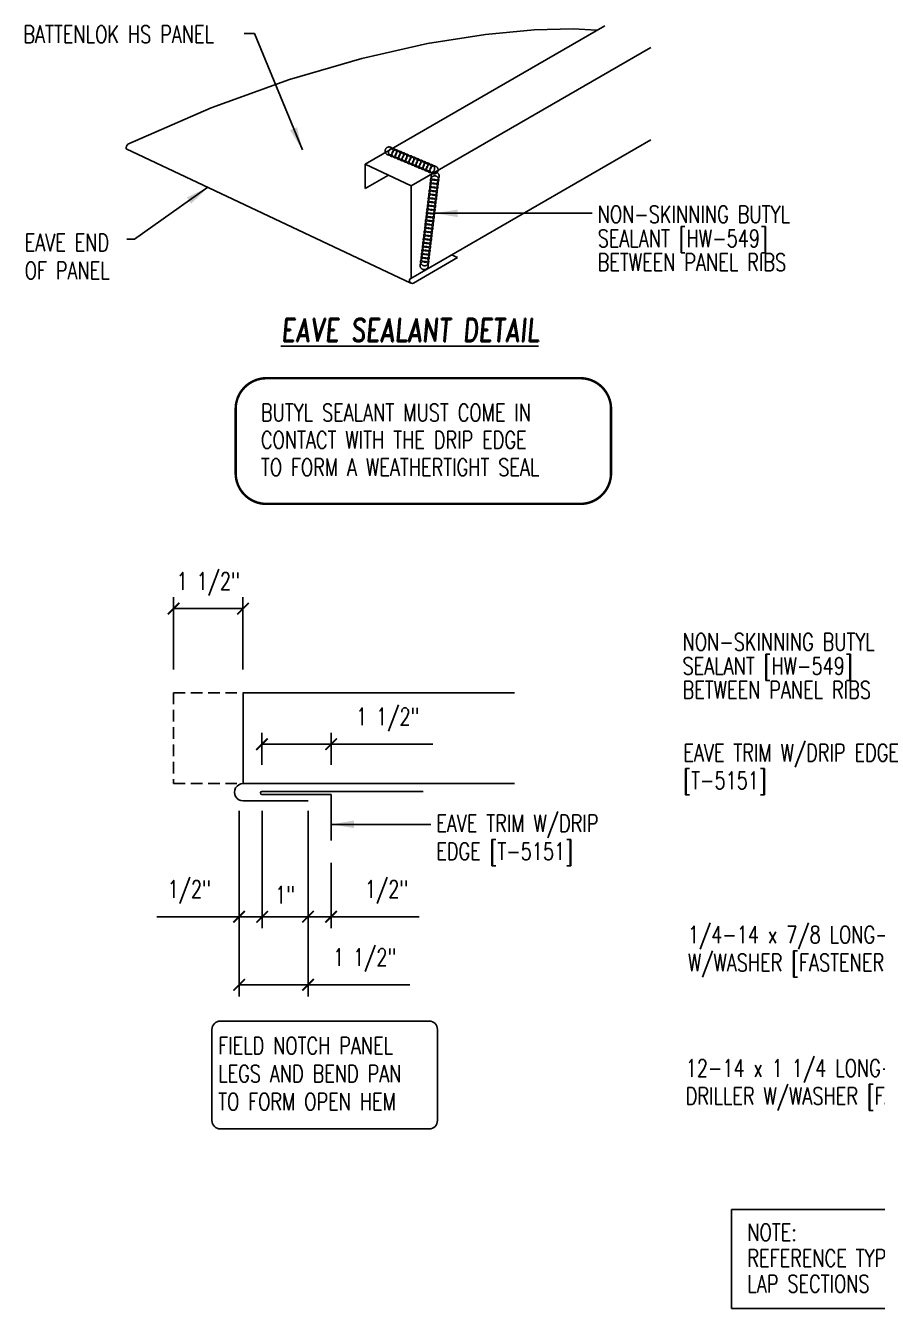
# Model space of a CAD drawing. Header units: inches. Extents: x -1 to 44.3, y 6.7 to 42.1.
# Drawn here: x -0.98 to 17.49, y 14.3 to 42.12 of the extents above; entities that cross this region are included whole.
import ezdxf

# ---------------------------------------------------------------- set-up
doc = ezdxf.new("R2010")
doc.units = ezdxf.units.IN
doc.header["$MEASUREMENT"] = 0
doc.linetypes.add('CENTER2', pattern=[1.125, 0.75, -0.125, 0.125, -0.125])
doc.linetypes.add('HIDDEN', pattern=[0.375, 0.25, -0.125])
for name, color, linetype in [('DIM', 2, 'Continuous'), ('LABEL', 6, 'Continuous'), ('PANEL', 11, 'Continuous'), ('SEALANT', 253, 'CENTER2'), ('TEXT', 2, 'Continuous'), ('TRIM', 6, 'Continuous')]:
    doc.layers.add(name, color=color, linetype=linetype)
doc.styles.add('ROMAND', font='romand', dxfattribs={"height": 0.075})
doc.styles.add('TEXT', font='SIMPLEX', dxfattribs={"width": 0.75, "height": 6})
doc.styles.add('TEXT1', font='ROMANS.shx', dxfattribs={"width": 0.75, "height": 0.375})
doc.dimstyles.new('DETAIL', dxfattribs={"dimscale": 4, "dimtxt": 0.375, "dimasz": 0.0625, "dimexe": 0.0625, "dimexo": 0.125, "dimgap": 0.0625, "dimtad": 1, "dimdec": 4, "dimzin": 3, "dimdsep": 46, "dimlunit": 4, "dimtxsty": 'TEXT1', "dimblk": 'ARCHTICK', "dimcen": 0.0625, "dimclrd": 7, "dimclre": 7, "dimclrt": 2, "dimadec": 0, "dimazin": 0, "dimtfac": 0.59375, "dimtdec": 4, "dimtmove": 0, "dimatfit": 3, "dimfxl": 0, "dimfrac": 2, "dimtolj": 1, "dimtzin": 3, "dimarcsym": 0})
doc.dimstyles.new('DETAIL$7', dxfattribs={"dimscale": 4, "dimtxt": 6, "dimasz": 0.125, "dimexe": 0.0625, "dimexo": 0.125, "dimgap": 0.0625, "dimtad": 1, "dimdec": 5, "dimzin": 3, "dimdsep": 46, "dimlunit": 4, "dimtxsty": 'TEXT', "dimblk": 'ARCHTICK', "dimcen": 0.0625, "dimclrd": 7, "dimclre": 7, "dimclrt": 2, "dimadec": 0, "dimazin": 0, "dimtfac": 0.6666666666666666, "dimtdec": 5, "dimtmove": 0, "dimatfit": 3, "dimfxl": 0, "dimfrac": 2, "dimtolj": 1, "dimtzin": 3, "dimarcsym": 0})

# ---------------------------------------------------------------- blocks, each defined once
blk = doc.blocks.new('_ArchTick')
at = {"color": 0, "linetype": 'ByBlock', "const_width": 0.15}
blk.add_lwpolyline([(-0.5, -0.5), (0.5, 0.5)], dxfattribs=at)
blk = doc.blocks.new('*D9')
at = {"layer": 'DEFPOINTS', "color": 0, "linetype": 'Continuous'}
for p in [(3.731156915682016, 29.4723056249378), (2.22613382724415, 27.64863554181295), (3.731156915682016, 27.64863554181298)]:
    blk.add_point(p, dxfattribs=at)
at = {"layer": 'DIM', "color": 7, "linetype": 'Continuous', "lineweight": -2}
for p, q in [((2.22613382724415, 28.14863554181295), (2.22613382724415, 29.7223056249378)), ((3.731156915682016, 28.14863554181298), (3.731156915682016, 29.7223056249378)), ((2.22613382724415, 29.4723056249378), (3.731156915682016, 29.4723056249378))]:
    blk.add_line(p, q, dxfattribs=at)
at = {"layer": 'DIM', "color": 7, "linetype": 'Continuous', "lineweight": -2, "xscale": 0.25, "yscale": 0.25, "zscale": 0.25, "rotation": 180}
blk.add_blockref('_ArchTick', (2.22613382724415, 29.4723056249378), dxfattribs=at)
at = {"layer": 'DIM', "color": 7, "linetype": 'Continuous', "lineweight": -2, "xscale": 0.25, "yscale": 0.25, "zscale": 0.25}
blk.add_blockref('_ArchTick', (3.731156915682016, 29.4723056249378), dxfattribs=at)
at = {"layer": 'DIM', "color": 2, "linetype": 'Continuous', "insert": (2.978645371463083, 30.00801991065209), "char_height": 0.375, "attachment_point": 5, "style": 'TEXT1'}
blk.add_mtext('\\A1;1 1/2"', dxfattribs=at)
blk = doc.blocks.new('*D10')
at = {"layer": 'DEFPOINTS', "color": 0, "linetype": 'Continuous'}
for p in [(3.647733055779662, 25.58596005988869), (4.147733055779662, 25.58596005988872), (4.147733055779662, 22.7902184278977)]:
    blk.add_point(p, dxfattribs=at)
at = {"layer": 'DIM', "color": 7, "linetype": 'Continuous', "lineweight": -2}
for p, q in [((3.647733055779662, 25.08596005988869), (3.647733055779662, 22.5402184278977)), ((4.147733055779662, 25.08596005988872), (4.147733055779662, 22.5402184278977)), ((3.647733055779662, 22.7902184278977), (1.862018770065376, 22.7902184278977)), ((4.147733055779662, 22.7902184278977), (3.647733055779662, 22.7902184278977))]:
    blk.add_line(p, q, dxfattribs=at)
at = {"layer": 'DIM', "color": 7, "linetype": 'Continuous', "lineweight": -2, "xscale": 0.25, "yscale": 0.25, "zscale": 0.25, "rotation": 180}
blk.add_blockref('_ArchTick', (3.647733055779662, 22.7902184278977), dxfattribs=at)
at = {"layer": 'DIM', "color": 7, "linetype": 'Continuous', "lineweight": -2, "xscale": 0.25, "yscale": 0.25, "zscale": 0.25}
blk.add_blockref('_ArchTick', (4.147733055779662, 22.7902184278977), dxfattribs=at)
at = {"layer": 'DIM', "color": 2, "linetype": 'Continuous', "insert": (2.567375912922519, 23.32593271361198), "char_height": 0.375, "attachment_point": 5, "style": 'TEXT1'}
blk.add_mtext('\\A1;1/2"', dxfattribs=at)
blk = doc.blocks.new('*D11')
at = {"layer": 'DEFPOINTS', "color": 0, "linetype": 'Continuous'}
for p in [(4.147733055779662, 25.58596005988872), (5.142525587468578, 25.4956175041749), (5.142525587468578, 22.7902184278977)]:
    blk.add_point(p, dxfattribs=at)
at = {"layer": 'DIM', "color": 7, "linetype": 'Continuous', "lineweight": -2}
for p, q in [((4.147733055779662, 25.08596005988872), (4.147733055779662, 22.5402184278977)), ((5.142525587468578, 24.9956175041749), (5.142525587468578, 22.5402184278977)), ((4.147733055779662, 22.7902184278977), (5.142525587468578, 22.7902184278977))]:
    blk.add_line(p, q, dxfattribs=at)
at = {"layer": 'DIM', "color": 7, "linetype": 'Continuous', "lineweight": -2, "xscale": 0.25, "yscale": 0.25, "zscale": 0.25, "rotation": 180}
blk.add_blockref('_ArchTick', (4.147733055779662, 22.7902184278977), dxfattribs=at)
at = {"layer": 'DIM', "color": 7, "linetype": 'Continuous', "lineweight": -2, "xscale": 0.25, "yscale": 0.25, "zscale": 0.25}
blk.add_blockref('_ArchTick', (5.142525587468578, 22.7902184278977), dxfattribs=at)
at = {"layer": 'DIM', "color": 2, "linetype": 'Continuous', "insert": (4.64512932162412, 23.26343271361198), "char_height": 0.375, "attachment_point": 5, "style": 'TEXT1'}
blk.add_mtext('\\A1;1"', dxfattribs=at)
blk = doc.blocks.new('*D12')
at = {"layer": 'DEFPOINTS', "color": 0, "linetype": 'Continuous'}
for p in [(3.647733055779662, 25.08596005988869), (5.142525587468578, 24.9956175041749), (5.142525587468578, 21.3135920895231)]:
    blk.add_point(p, dxfattribs=at)
at = {"layer": 'DIM', "color": 7, "linetype": 'Continuous', "lineweight": -2}
for p, q in [((3.647733055779662, 24.58596005988869), (3.647733055779662, 21.0635920895231)), ((5.142525587468578, 24.4956175041749), (5.142525587468578, 21.0635920895231)), ((3.647733055779662, 21.3135920895231), (5.142525587468578, 21.3135920895231)), ((5.142525587468578, 21.3135920895231), (7.352347016040007, 21.3135920895231))]:
    blk.add_line(p, q, dxfattribs=at)
at = {"layer": 'DIM', "color": 7, "linetype": 'Continuous', "lineweight": -2, "xscale": 0.25, "yscale": 0.25, "zscale": 0.25, "rotation": 180}
blk.add_blockref('_ArchTick', (3.647733055779662, 21.3135920895231), dxfattribs=at)
at = {"layer": 'DIM', "color": 7, "linetype": 'Continuous', "lineweight": -2, "xscale": 0.25, "yscale": 0.25, "zscale": 0.25}
blk.add_blockref('_ArchTick', (5.142525587468578, 21.3135920895231), dxfattribs=at)
at = {"layer": 'DIM', "color": 2, "linetype": 'Continuous', "insert": (6.372436301754292, 21.84930637523738), "char_height": 0.375, "attachment_point": 5, "style": 'TEXT1'}
blk.add_mtext('\\A1;1 1/2"', dxfattribs=at)
blk = doc.blocks.new('*D13')
at = {"layer": 'DEFPOINTS', "color": 0, "linetype": 'Continuous'}
for p in [(5.643086900851069, 26.53148537732832), (4.143086900851069, 25.58722597491848), (5.643086900851069, 25.58722597491848)]:
    blk.add_point(p, dxfattribs=at)
at = {"layer": 'DIM', "color": 7, "linetype": 'Continuous', "lineweight": -2}
for p, q in [((4.143086900851069, 26.08722597491848), (4.143086900851069, 26.78148537732832)), ((5.643086900851069, 26.08722597491848), (5.643086900851069, 26.78148537732832)), ((4.143086900851069, 26.53148537732832), (5.643086900851069, 26.53148537732832)), ((5.643086900851069, 26.53148537732832), (7.852908329422498, 26.53148537732832))]:
    blk.add_line(p, q, dxfattribs=at)
at = {"layer": 'DIM', "color": 7, "linetype": 'Continuous', "lineweight": -2, "xscale": 0.25, "yscale": 0.25, "zscale": 0.25, "rotation": 180}
blk.add_blockref('_ArchTick', (4.143086900851069, 26.53148537732832), dxfattribs=at)
at = {"layer": 'DIM', "color": 7, "linetype": 'Continuous', "lineweight": -2, "xscale": 0.25, "yscale": 0.25, "zscale": 0.25}
blk.add_blockref('_ArchTick', (5.643086900851069, 26.53148537732832), dxfattribs=at)
at = {"layer": 'DIM', "color": 2, "linetype": 'Continuous', "insert": (6.872997615136783, 27.06719966304261), "char_height": 0.375, "attachment_point": 5, "style": 'TEXT1'}
blk.add_mtext('\\A1;1 1/2"', dxfattribs=at)
blk = doc.blocks.new('*D14')
at = {"layer": 'DEFPOINTS', "color": 0, "linetype": 'Continuous'}
for p in [(5.142525587468578, 25.58596005988872), (5.642525587468578, 24.4612120399274), (5.142525587468578, 22.7902184278977)]:
    blk.add_point(p, dxfattribs=at)
at = {"layer": 'DIM', "color": 7, "linetype": 'Continuous', "lineweight": -2}
for p, q in [((5.142525587468578, 25.08596005988872), (5.142525587468578, 22.5402184278977)), ((5.642525587468578, 23.9612120399274), (5.642525587468578, 22.5402184278977)), ((5.142525587468578, 22.7902184278977), (5.642525587468578, 22.7902184278977)), ((5.642525587468578, 22.7902184278977), (7.553239873182863, 22.7902184278977))]:
    blk.add_line(p, q, dxfattribs=at)
at = {"layer": 'DIM', "color": 7, "linetype": 'Continuous', "lineweight": -2, "xscale": 0.25, "yscale": 0.25, "zscale": 0.25, "rotation": 180}
blk.add_blockref('_ArchTick', (5.142525587468578, 22.7902184278977), dxfattribs=at)
at = {"layer": 'DIM', "color": 7, "linetype": 'Continuous', "lineweight": -2, "xscale": 0.25, "yscale": 0.25, "zscale": 0.25}
blk.add_blockref('_ArchTick', (5.642525587468578, 22.7902184278977), dxfattribs=at)
at = {"layer": 'DIM', "color": 2, "linetype": 'Continuous', "insert": (6.84788273032572, 23.32593271361198), "char_height": 0.375, "attachment_point": 5, "style": 'TEXT1'}
blk.add_mtext('\\A1;1/2"', dxfattribs=at)
blk = doc.blocks.new('FD-F3')
at = {"layer": 'TEXT', "style": 'TEXT1', "width": 0.75}
for s, p in [('12-14 x 1 1/4 LONG-LIFE SELF-', (0.004667300146735442, -0.04080364303275985)), ('DRILLER W/WASHER [FASTENER #3]', (0.004667300146735442, -0.1925893573184742))]:
    blk.add_text(s, height=0.09375, dxfattribs=at).set_placement(p)
blk.add_attdef('(QUANTITY)', (0.004667300146735442, -0.3443750716041885), '', height=0.09375, dxfattribs=at)
blk = doc.blocks.new('FD-F4')
at = {"layer": 'TEXT', "style": 'TEXT1', "width": 0.75}
for s, p in [('1/4-14 x 7/8 LONG-LIFE LAPTEK', (0.004667300146735442, -0.04080364303275985)), ('W/WASHER [FASTENER #4]', (0.004667300146735442, -0.1925893573184742))]:
    blk.add_text(s, height=0.09375, dxfattribs=at).set_placement(p)
blk.add_attdef('(QUANTITY)', (1.484692270657243, -0.1925893573184742), '', height=0.09375, dxfattribs=at)
blk = doc.blocks.new('A$C30686E82')
for p, q in [((-2.714571100736009, 0.760983756904281), (3.437345682304851, 0.760983756904281)), ((-2.714571100736009, 0.760983756904281), (-2.714571100736009, -1.379424994140834)), ((3.437345682304851, 0.760983756904281), (3.437345682304851, -1.379424994140834)), ((-2.714571100736009, -1.379424994140834), (3.437345682304851, -1.379424994140834))]:
    blk.add_line(p, q)
at = {"layer": 'TEXT', "style": 'TEXT1', "width": 0.75}
for s, p in [('NOTE:', (-2.367788602308451, 0.08136879993886481)), ('REFERENCE TYPICAL TRIM', (-2.367788602308451, -0.4766753808962036)), ('LAP SECTIONS', (-2.367788602308451, -1.034719561731272))]:
    blk.add_text(s, height=0.375, dxfattribs=at).set_placement(p)
blk = doc.blocks.new('dsc-T-5151')
at = {"layer": 'TEXT', "style": 'TEXT1', "width": 0.75}
for s, p in [('EAVE TRIM W/DRIP EDGE', (0, 0)), ('[T-5151]', (0, -0.6000000000000001))]:
    blk.add_text(s, height=0.375, dxfattribs=at).set_placement(p)
at = {"layer": 'TEXT', "style": 'TEXT1', "flags": 1}
for tag, p in [('COLOR', (0, -1.2)), ('CALC', (0, -1.2)), ('OPT1', (0, -1.2)), ('OPT2', (0, -1.2)), ('OPT3', (0, -1.2)), ('GAGE', (0, -1.2)), ('SHPLN', (0, -1.2)), ('PART', (0, -1.2)), ('DESCRIPTION', (0, -1.2)), ('MULTIPLE', (0, -1.2)), ('SPARE1', (0, -1.8)), ('SPARE2', (0, -1.8)), ('SPARE3', (0, -1.8)), ('SPARE4', (0, -1.8)), ('SPARE5', (0, -1.8)), ('SPARE6', (0, -1.8)), ('SPARE7', (0, -1.8)), ('SPARE8', (0, -1.8)), ('SPARE9', (0, -1.8)), ('SPARE10', (0, -1.8))]:
    blk.add_attdef(tag, p, '', height=0.375, dxfattribs=at)
blk = doc.blocks.new('LAY-LAB')
at = {"layer": 'LABEL', "color": 6, "style": 'ROMAND', "oblique": 5, "width": 0.75}
blk.add_attdef('LAY-LAB', (0.01702886095377032, 0.03621175060766779), '', height=0.1875, dxfattribs=at)

msp = doc.modelspace()

# ---------------------------------------------------------------- linework, layer by layer
at = {"layer": 'PANEL'}
for p, q in [((6.382094469096131, 39.11367493225116), (11.57824689180276, 42.11367493225116)), ((7.382094469096131, 38.6414484308613), (12.57824689180276, 41.6414484308613)), ((7.370112369681863, 36.63453056253902), (12.57824689180276, 39.6414484308613)), ((7.374998434446667, 36.53049593712522), (1.198128936330278, 39.44737740976252)), ((7.382094469096131, 38.6414484308613), (6.382094469096131, 39.11367493225116)), ((6.382094469096131, 39.11367493225116), (6.382094469096131, 38.58020350204949)), ((6.382094469096131, 38.58020350204949), (6.890367370283855, 38.873654998372)), ((7.382094469096131, 36.6414484308613), (7.382094469096131, 38.6414484308613)), ((7.428287099468974, 36.53376897483115), (8.382874667512667, 37.08490036420625)), ((8.382874667512667, 37.08490036420625), (8.25487185020917, 37.14534668678952))]:
    msp.add_line(p, q, dxfattribs=at)
at = {"layer": 'PANEL', "linetype": 'HIDDEN'}
for p, q in [((2.22613382724415, 27.64863554181295), (3.73807561149348, 27.64863554181298)), ((2.22613382724415, 27.64863554181295), (2.226133827244178, 25.67630261560254)), ((2.226133827244178, 25.67630261560254), (3.738075611493509, 25.67630261560257))]:
    msp.add_line(p, q, dxfattribs=at)
at = {"layer": 'PANEL', "color": 11}
for p, q in [((3.731156915682016, 27.64863554181298), (9.623335644406433, 27.64863554181298)), ((3.738075611493452, 27.64863554181295), (3.73807561149348, 25.67630261560254)), ((3.73807561149348, 25.67630261560254), (9.623335644406433, 25.67630261560251)), ((3.738075611493452, 25.30187527712863), (5.142525587468578, 25.30187527712863))]:
    msp.add_line(p, q, dxfattribs=at)
at = {"layer": 'PANEL'}
msp.add_lwpolyline([(1.235611299757238, 39.54398067376992), (3.03976874790024, 40.33507099465449), (4.739444425135872, 40.94936737825138), (6.312475531574677, 41.40624991732686), (7.736699267327225, 41.72509870464718), (8.98995283250406, 41.92529383297862), (10.05007342721575, 42.02621539508742), (10.89489825157287, 42.04724348373979), (11.40567038717316, 42.01403784084748)], dxfattribs=at)
for centre, radius, start, end in [((1.316032652120079, 39.45659065142515), 0.1182631388858792, 131.903659149885, 184.468131769417), ((7.399199734575419, 36.58414976868508), 0.05817472978711268, 119.9999999999995, 299.9999999999995)]:
    msp.add_arc(centre, radius, start, end, dxfattribs=at)
at = {"layer": 'PANEL', "color": 11}
msp.add_arc((3.733233079547418, 25.48908894636557), 0.1872762880473906, 88.51829842575881, 271.48170157424, dxfattribs=at)
at = {"layer": 'SEALANT'}
for centre in [(6.900976073489886, 39.39667975101376), (6.975914470617795, 39.36513631668139), (7.050852867745704, 39.33359288234901), (7.125791264873612, 39.30204944801663), (7.20072966200155, 39.27050601368425), (7.27566805912943, 39.23896257935188), (7.350606456257339, 39.20741914501953), (7.425544853385276, 39.17587571068712), (7.500483250513184, 39.14433227635475), (7.575421647641093, 39.1127888420224), (7.650360044769002, 39.08124540769002), (7.725298441896911, 39.04970197335764), (7.800236839024819, 39.01815853902526), (7.875175236152728, 38.98661510469289), (7.869212071462272, 38.60862261218521), (7.879100378963585, 38.68932560462254), (7.888988686464899, 38.77002859705989), (7.898876993966184, 38.85073158949724), (7.83954714895836, 38.36651363487321), (7.849435456459673, 38.44721662731054), (7.859323763960987, 38.52791961974789), (7.799993918953163, 38.04370166512383), (7.809882226454448, 38.12440465756119), (7.819770533955761, 38.20510764999851), (7.829658841457075, 38.28581064243586), (7.770328996449251, 37.80159268781183), (7.780217303950536, 37.88229568024916), (7.79010561145185, 37.96299867268651), (7.730775766444026, 37.47878071806248), (7.740664073945339, 37.5594837104998), (7.750552381446653, 37.64018670293716), (7.760440688947938, 37.72088969537448), (7.701110843940143, 37.23667174075045), (7.710999151441428, 37.3173747331878), (7.720887458942741, 37.39807772562513), (7.661557613934917, 36.9138597710011), (7.671445921436231, 36.99456276343842), (7.681334228937516, 37.07526575587578), (7.691222536438829, 37.15596874831313)]:
    msp.add_circle(centre, 0.08824266868423436, dxfattribs=at)
at = {"layer": 'TEXT', "color": 6, "const_width": 0.05333333333333333}
msp.add_lwpolyline([(3.57272592266893, 32.40988148645916), (3.57272592266893, 33.80280030490609, -0.4142135623730951), (4.239392589335598, 34.46946697157275), (11.0486123660846, 34.46946697157275, -0.4142135623730951), (11.71527903275127, 33.80280030490609), (11.71527903275127, 32.40988148645916, -0.4142135623730951), (11.0486123660846, 31.74321481979248), (4.239392589335598, 31.74321481979248, -0.4142135623730951)], format="xyb", close=True, dxfattribs=at)
at = {"layer": 'TEXT', "color": 2}
msp.add_lwpolyline([(3.058178188164504, 18.36964586486726), (3.058178188164518, 20.34783845513578, -0.4142135623730951), (3.238178188164511, 20.52783845513577), (7.770424167671592, 20.52783845513577, -0.4142135623730951), (7.950424167671585, 20.34783845513578), (7.950424167671585, 18.36964586486726, -0.4142135623730951), (7.770424167671592, 18.18964586486727), (3.238178188164511, 18.18964586486727, -0.4142135623730964)], format="xyb", close=True, dxfattribs=at)
at = {"layer": 'TRIM'}
for p, q in [((7.642525587468578, 25.5049258789933), (4.142525587468578, 25.5049258789933)), ((5.642525587468578, 25.4424258789933), (4.142525587468578, 25.4424258789933)), ((5.642525587468578, 25.4424258789933), (5.642525587468578, 24.4424258789933))]:
    msp.add_line(p, q, dxfattribs=at)
msp.add_arc((4.142525587468578, 25.4736758789933), 0.03125, 90, 270, dxfattribs=at)

# ---------------------------------------------------------------- block references
msp.add_blockref('A$C30686E82', (17.03911233060506, 15.67639381686054))
at = {"layer": 'LABEL', "xscale": 2.666666666666686, "yscale": 2.666666666666679, "zscale": 2.66666666666668}
msp.add_blockref('LAY-LAB', (4.514623106420004, 35.16685401303322), dxfattribs=at).add_auto_attribs({'LAY-LAB': '%%UEAVE SEALANT DETAIL'})
at = {"layer": 'TEXT'}
msp.add_blockref('dsc-T-5151', (13.28417496090267, 26.15972603433816), dxfattribs=at)
at = {"layer": 'TEXT', "xscale": 4, "yscale": 4, "zscale": 4}
msp.add_blockref('FD-F4', (13.36464046025799, 22.37729191696684), dxfattribs=at).add_auto_attribs({'(QUANTITY)': '@ 12" O.C.'})
msp.add_blockref('FD-F3', (13.31658639104865, 19.48468707122501), dxfattribs=at)

# ---------------------------------------------------------------- texts
at = {"layer": 'TEXT', "style": 'TEXT1', "width": 0.75}
for s, p in [('BATTENLOK HS PANEL', (-1.030807773051936, 41.74039033167598)), ('NON-SKINNING BUTYL', (11.42640755861916, 37.83623289775613)), ('EAVE END ', (-1.002442723866594, 37.22473167345839)), ('SEALANT [HW-549]', (11.42640755861916, 37.31437585618607)), ('BETWEEN PANEL RIBS', (11.42640755861916, 36.79659733440428)), ('OF PANEL', (-1.002442723866594, 36.61758881631553)), ('BUTYL SEALANT MUST COME IN', (4.121588900471142, 33.53690390276258)), ('CONTACT WITH THE DRIP EDGE', (4.121588900471142, 32.94330897253496)), ('TO FORM A WEATHERTIGHT SEAL', (4.121588900471142, 32.34971404230733)), ('NON-SKINNING BUTYL', (13.26751031897149, 28.562551031689)), ('SEALANT [HW-549]', (13.26751031897149, 28.04069399011895)), ('BETWEEN PANEL RIBS', (13.26751031897149, 27.52291546833716)), ('EAVE TRIM W/DRIP', (7.924081950739094, 24.62842146160043)), ('EDGE [T-5151]', (7.924081950739094, 24.02127860445757)), ('FIELD NOTCH PANEL', (3.193046135876472, 19.80643521696818)), ('LEGS AND BEND PAN', (3.193046135876472, 19.19929235982531)), ('TO FORM OPEN HEM', (3.193046135876472, 18.59214950268245))]:
    msp.add_text(s, height=0.375, dxfattribs=at).set_placement(p)

# ---------------------------------------------------------------- dimensions: what is measured, and where the dimension line sits
at = {"layer": 'DIM', "linetype": 'Continuous'}
for base, p1, p2, picture, middle in [((3.731156915682016, 29.4723056249378), (2.22613382724415, 27.64863554181295), (3.731156915682016, 27.64863554181298), '*D9', (2.978645371463083, 29.4723056249378)), ((4.147733055779662, 22.7902184278977), (3.647733055779662, 25.58596005988869), (4.147733055779662, 25.58596005988872), '*D10', (2.567375912922519, 22.7902184278977))]:
    dim = msp.add_linear_dim(base=base, p1=p1, p2=p2, dimstyle='DETAIL', dxfattribs=at)
    dim.commit()
    dim.dimension.update_dxf_attribs({"geometry": picture, "text_midpoint": middle, "dimtype": 160})
for base, p1, p2, picture, middle in [((5.643086900851069, 26.53148537732832), (4.143086900851069, 25.58722597491848), (5.643086900851069, 25.58722597491848), '*D13', (6.872997615136783, 27.06719966304261)), ((5.142525587468578, 22.7902184278977), (4.147733055779662, 25.58596005988872), (5.142525587468578, 25.4956175041749), '*D11', (4.64512932162412, 23.26343271361198)), ((5.142525587468578, 21.3135920895231), (3.647733055779662, 25.08596005988869), (5.142525587468578, 24.9956175041749), '*D12', (6.372436301754292, 21.84930637523738))]:
    dim = msp.add_linear_dim(base=base, p1=p1, p2=p2, dimstyle='DETAIL', dxfattribs=at)
    dim.commit()
    dim.dimension.update_dxf_attribs({"geometry": picture, "text_midpoint": middle})
dim = msp.add_linear_dim(base=(5.142525587468578, 22.7902184278977), p1=(5.642525587468578, 24.4612120399274), p2=(5.142525587468578, 25.58596005988872), angle=180, dimstyle='DETAIL', dxfattribs=at)
dim.commit()
dim.dimension.update_dxf_attribs({"geometry": '*D14', "text_midpoint": (6.84788273032572, 22.7902184278977), "dimtype": 160})

# ---------------------------------------------------------------- leaders
for points in [[(7.888206562957647, 38.04600340669358), (10.9239122964579, 38.04600340669358), (11.30375573599559, 38.04600340669358)], [(5.642525587468578, 24.79384772598479), (7.127641729057785, 24.79384772598479), (7.809161095037524, 24.79384772598479)]]:
    msp.add_leader(points, dimstyle='DETAIL$7')
at = {"layer": 'TEXT'}
for points in [[(5.019238484931897, 39.41990610970625), (3.977825202057005, 41.94557606305158), (3.759363677309892, 41.94557606305158)], [(2.97105885985529, 38.61015291476689), (1.376906132148349, 37.48736977418872), (1.212412374762735, 37.48736977418872)]]:
    msp.add_leader(points, dimstyle='DETAIL$7', dxfattribs=at)

doc.saveas('drawing.dxf')
